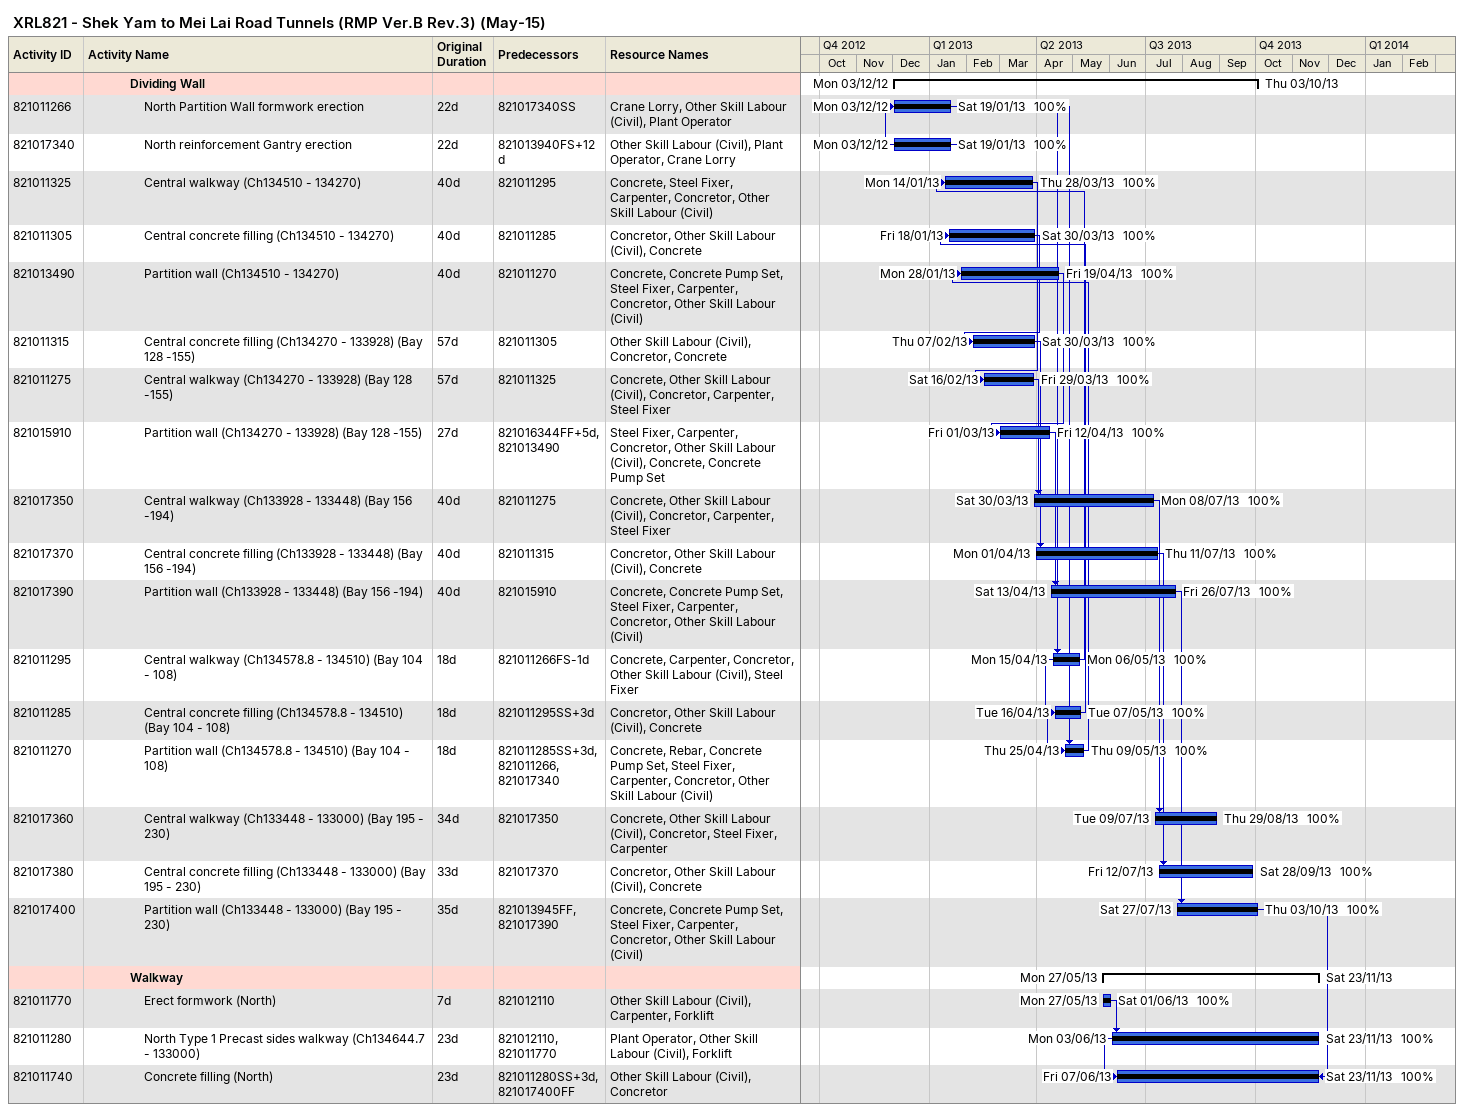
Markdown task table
XRL821 - Shek Yam to Mei Lai Road Tunnels (RMP Ver.B Rev.3) (May-15)

| ID | Level | Task | Original duration | Start | Finish | Predecessors | Resources | % complete |
|---|---|---|---|---|---|---|---|---|
|  | 4 | **Dividing Wall** |  | 2012-12-03 | 2013-10-03 |  |  |  |
| 821011266 | 5 | North Partition Wall formwork erection | 22d | 2012-12-03 | 2013-01-19 | 821017340SS | Crane Lorry, Other Skill Labour (Civil), Plant Operator | 100 |
| 821017340 | 5 | North reinforcement Gantry erection | 22d | 2012-12-03 | 2013-01-19 | 821013940FS+12d | Other Skill Labour (Civil), Plant Operator, Crane Lorry | 100 |
| 821011325 | 5 | Central walkway (Ch134510 - 134270) | 40d | 2013-01-14 | 2013-03-28 | 821011295 | Concrete, Steel Fixer, Carpenter, Concretor, Other Skill Labour (Civil) | 100 |
| 821011305 | 5 | Central concrete filling (Ch134510 - 134270) | 40d | 2013-01-18 | 2013-03-30 | 821011285 | Concretor, Other Skill Labour (Civil), Concrete | 100 |
| 821013490 | 5 | Partition wall (Ch134510 - 134270) | 40d | 2013-01-28 | 2013-04-19 | 821011270 | Concrete, Concrete Pump Set, Steel Fixer, Carpenter, Concretor, Other Skill Labour (Civil) | 100 |
| 821011315 | 5 | Central concrete filling (Ch134270 - 133928) (Bay 128 -155) | 57d | 2013-02-07 | 2013-03-30 | 821011305 | Other Skill Labour (Civil), Concretor, Concrete | 100 |
| 821011275 | 5 | Central walkway (Ch134270 - 133928) (Bay 128 -155) | 57d | 2013-02-16 | 2013-03-29 | 821011325 | Concrete, Other Skill Labour (Civil), Concretor, Carpenter, Steel Fixer | 100 |
| 821015910 | 5 | Partition wall (Ch134270 - 133928) (Bay 128 -155) | 27d | 2013-03-01 | 2013-04-12 | 821016344FF+5d, 821013490 | Steel Fixer, Carpenter, Concretor, Other Skill Labour (Civil), Concrete, Concrete Pump Set | 100 |
| 821017350 | 5 | Central walkway (Ch133928 - 133448) (Bay 156 -194) | 40d | 2013-03-30 | 2013-07-08 | 821011275 | Concrete, Other Skill Labour (Civil), Concretor, Carpenter, Steel Fixer | 100 |
| 821017370 | 5 | Central concrete filling (Ch133928 - 133448) (Bay 156 -194) | 40d | 2013-04-01 | 2013-07-11 | 821011315 | Concretor, Other Skill Labour (Civil), Concrete | 100 |
| 821017390 | 5 | Partition wall (Ch133928 - 133448) (Bay 156 -194) | 40d | 2013-04-13 | 2013-07-26 | 821015910 | Concrete, Concrete Pump Set, Steel Fixer, Carpenter, Concretor, Other Skill Labour (Civil) | 100 |
| 821011295 | 5 | Central walkway (Ch134578.8 - 134510) (Bay 104 - 108) | 18d | 2013-04-15 | 2013-05-06 | 821011266FS-1d | Concrete, Carpenter, Concretor, Other Skill Labour (Civil), Steel Fixer | 100 |
| 821011285 | 5 | Central concrete filling (Ch134578.8 - 134510) (Bay 104 - 108) | 18d | 2013-04-16 | 2013-05-07 | 821011295SS+3d | Concretor, Other Skill Labour (Civil), Concrete | 100 |
| 821011270 | 5 | Partition wall (Ch134578.8 - 134510) (Bay 104 - 108) | 18d | 2013-04-25 | 2013-05-09 | 821011285SS+3d, 821011266, 821017340 | Concrete, Rebar, Concrete Pump Set, Steel Fixer, Carpenter, Concretor, Other Skill Labour (Civil) | 100 |
| 821017360 | 5 | Central walkway (Ch133448 - 133000) (Bay 195 - 230) | 34d | 2013-07-09 | 2013-08-29 | 821017350 | Concrete, Other Skill Labour (Civil), Concretor, Steel Fixer, Carpenter | 100 |
| 821017380 | 5 | Central concrete filling (Ch133448 - 133000) (Bay 195 - 230) | 33d | 2013-07-12 | 2013-09-28 | 821017370 | Concretor, Other Skill Labour (Civil), Concrete | 100 |
| 821017400 | 5 | Partition wall (Ch133448 - 133000) (Bay 195 - 230) | 35d | 2013-07-27 | 2013-10-03 | 821013945FF, 821017390 | Concrete, Concrete Pump Set, Steel Fixer, Carpenter, Concretor, Other Skill Labour (Civil) | 100 |
|  | 4 | **Walkway** |  | 2013-05-27 | 2013-11-23 |  |  |  |
| 821011770 | 5 | Erect formwork (North) | 7d | 2013-05-27 | 2013-06-01 | 821012110 | Other Skill Labour (Civil), Carpenter, Forklift | 100 |
| 821011280 | 5 | North Type 1 Precast sides walkway (Ch134644.7 - 133000) | 23d | 2013-06-03 | 2013-11-23 | 821012110, 821011770 | Plant Operator, Other Skill Labour (Civil), Forklift | 100 |
| 821011740 | 5 | Concrete filling (North) | 23d | 2013-06-07 | 2013-11-23 | 821011280SS+3d, 821017400FF | Other Skill Labour (Civil), Concretor | 100 |
